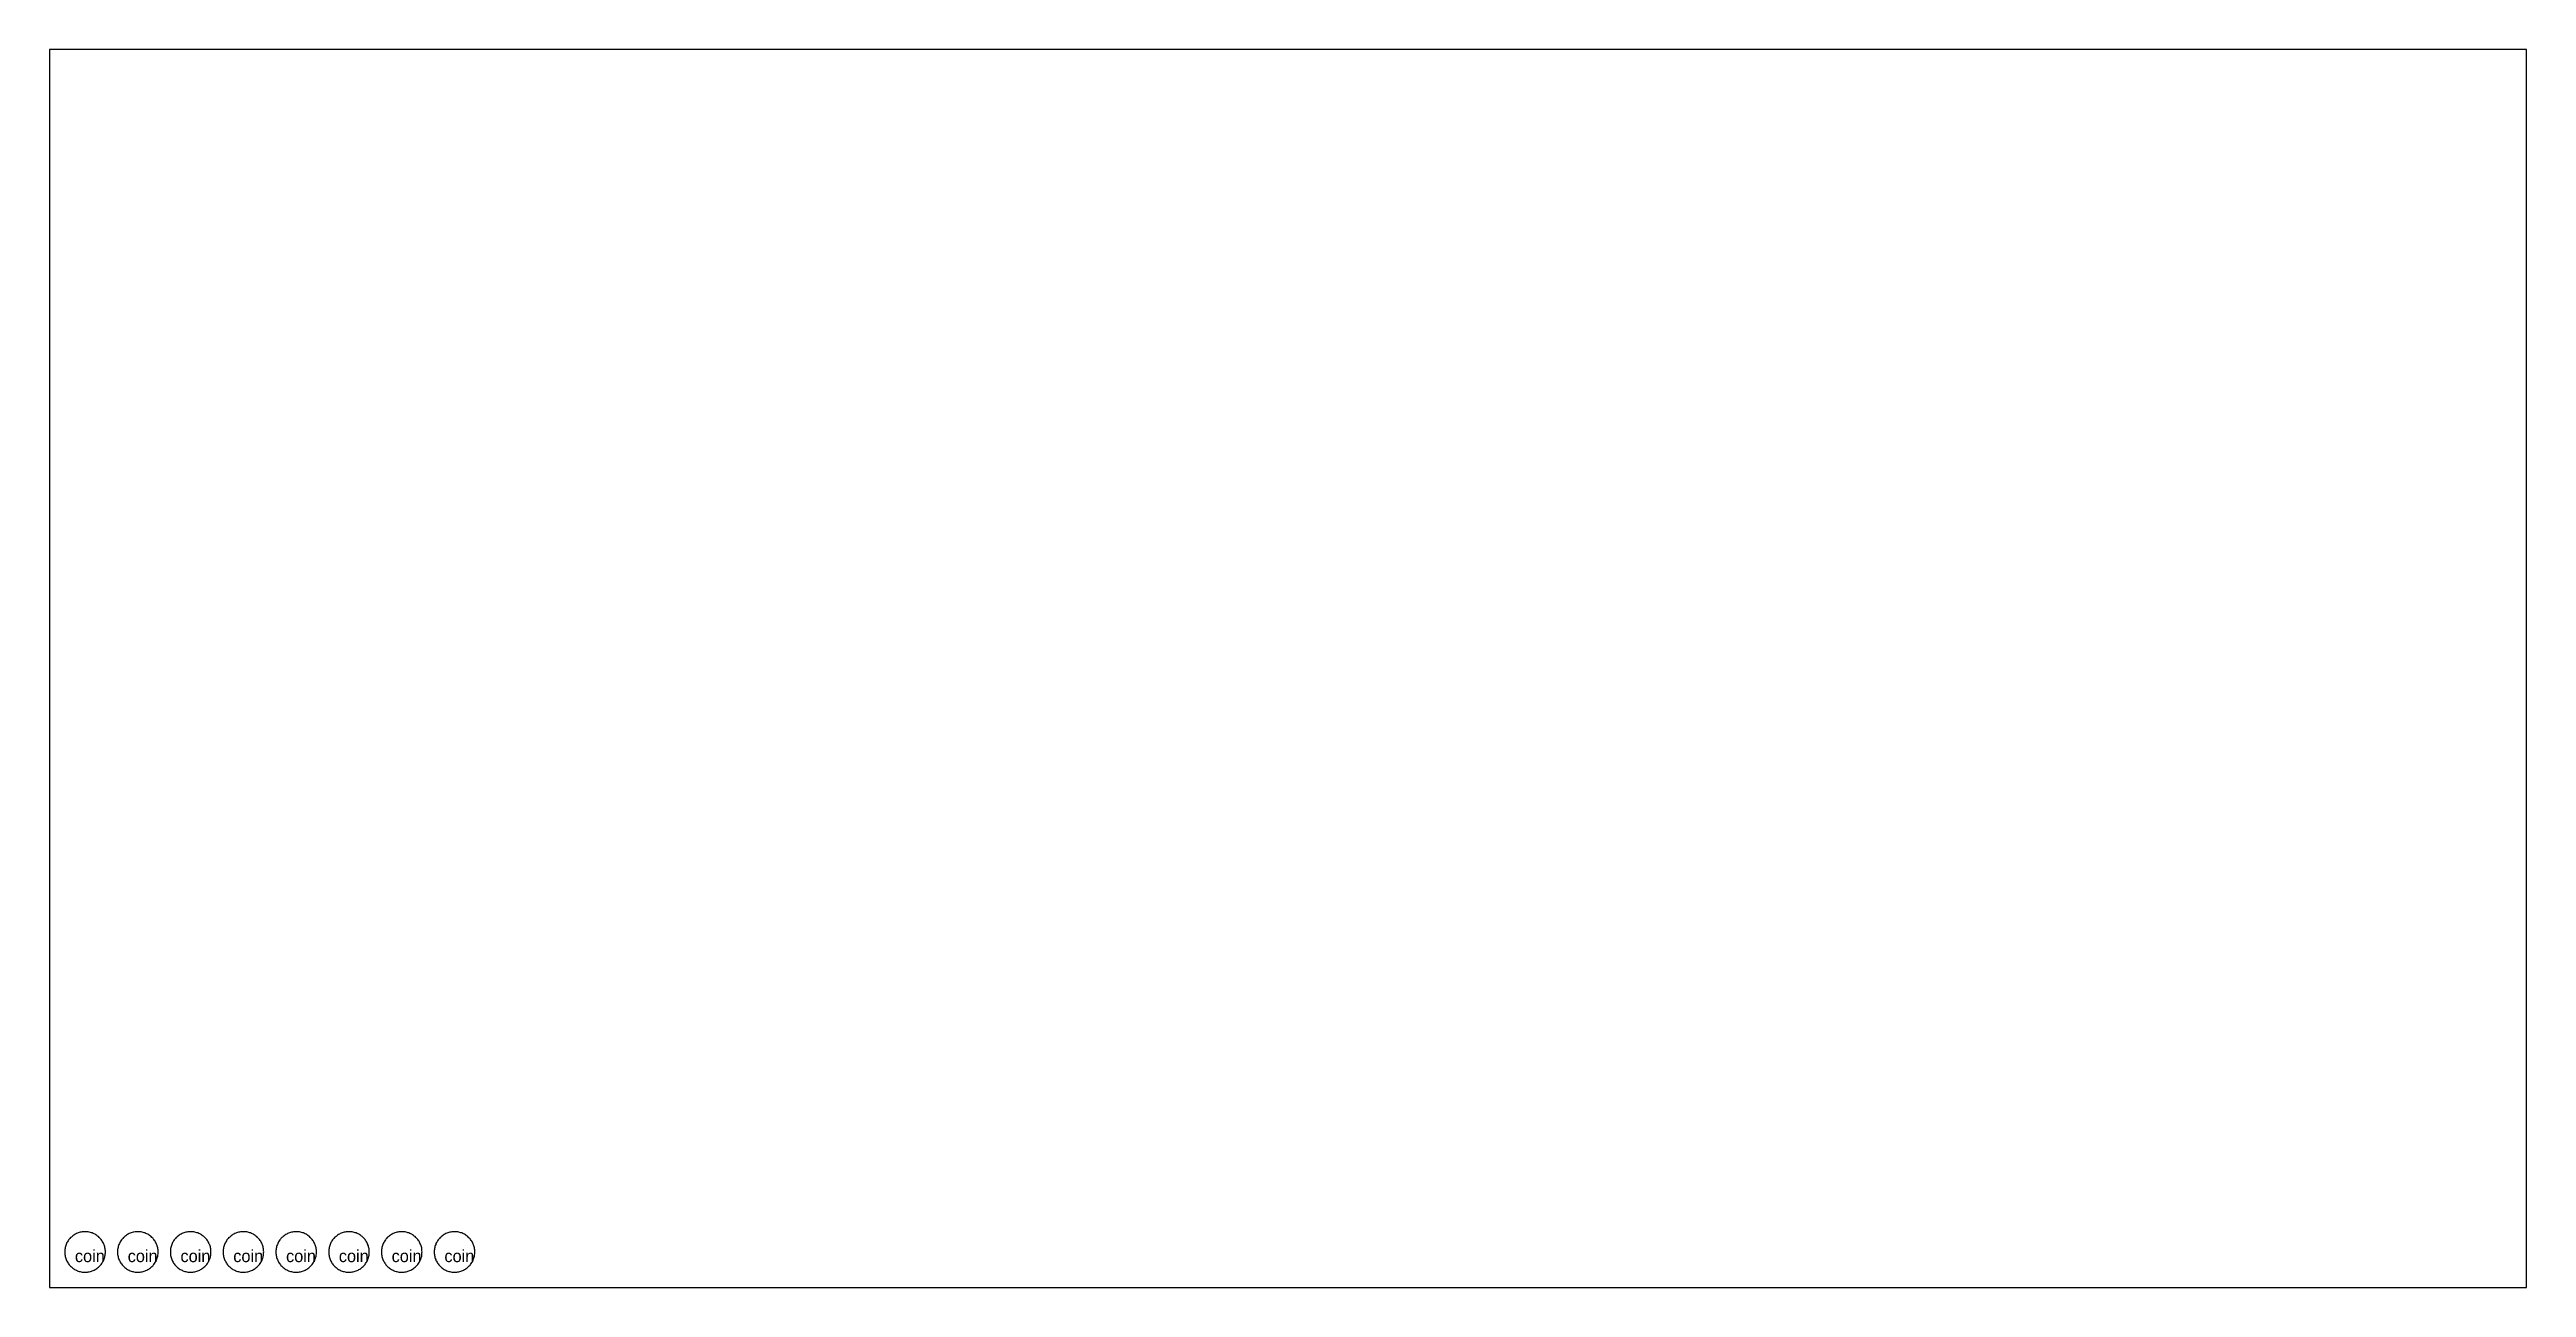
# Model space of a CAD drawing. Header units: millimetres. Extents: x 0 to 2440, y 0 to 1220.
import ezdxf

# ---------------------------------------------------------------- set-up
doc = ezdxf.new("R2010")
doc.units = ezdxf.units.MM
doc.layers.add('CUT_OUTSIDE', color=1, linetype='Continuous')

msp = doc.modelspace()

# ---------------------------------------------------------------- linework, layer by layer
at = {"layer": 'CUT_OUTSIDE'}
for points in [[(55, 35), (55, 36), (54.9, 37), (54.8, 38), (54.6, 39), (54.4, 40), (54.1, 40.9), (53.8, 41.9), (53.4, 42.8), (53, 43.7), (52.5, 44.6), (52, 45.5), (51.5, 46.3), (50.9, 47.2), (50.2, 47.9), (49.6, 48.7), (48.9, 49.4), (48.1, 50.1), (47.4, 50.7), (46.5, 51.3), (45.7, 51.9), (44.8, 52.4), (44, 52.9), (43.1, 53.3), (42.1, 53.7), (41.2, 54), (40.2, 54.3), (39.2, 54.5), (38.2, 54.7), (37.3, 54.9), (36.2, 55), (35.2, 55), (34.2, 55), (33.2, 54.9), (32.2, 54.8), (31.2, 54.6), (30.3, 54.4), (29.3, 54.2), (28.3, 53.9), (27.4, 53.5), (26.5, 53.1), (25.6, 52.6), (24.7, 52.1), (23.9, 51.6), (23, 51), (22.2, 50.4), (21.5, 49.7), (20.8, 49.1), (20.1, 48.3), (19.4, 47.6), (18.8, 46.8), (18.2, 45.9), (17.7, 45.1), (17.2, 44.2), (16.8, 43.3), (16.4, 42.4), (16.1, 41.4), (15.8, 40.5), (15.5, 39.5), (15.3, 38.5), (15.2, 37.5), (15.1, 36.5), (15, 35.5), (15, 34.5), (15.1, 33.5), (15.2, 32.5), (15.3, 31.5), (15.5, 30.5), (15.8, 29.5), (16.1, 28.6), (16.4, 27.6), (16.8, 26.7), (17.2, 25.8), (17.7, 24.9), (18.2, 24.1), (18.8, 23.2), (19.4, 22.4), (20.1, 21.7), (20.8, 20.9), (21.5, 20.2), (22.2, 19.6), (23, 19), (23.9, 18.4), (24.7, 17.8), (25.6, 17.4), (26.5, 16.9), (27.4, 16.5), (28.3, 16.1), (29.3, 15.8), (30.3, 15.6), (31.2, 15.4), (32.2, 15.2), (33.2, 15.1), (34.2, 15), (35.2, 15), (36.2, 15), (37.3, 15.1), (38.2, 15.3), (39.2, 15.5), (40.2, 15.7), (41.2, 16), (42.1, 16.3), (43.1, 16.7), (44, 17.1), (44.8, 17.6), (45.7, 18.1), (46.5, 18.7), (47.4, 19.3), (48.1, 19.9), (48.9, 20.6), (49.6, 21.3), (50.2, 22.1), (50.9, 22.8), (51.5, 23.7), (52, 24.5), (52.5, 25.4), (53, 26.3), (53.4, 27.2), (53.8, 28.1), (54.1, 29.1), (54.4, 30), (54.6, 31), (54.8, 32), (54.9, 33), (55, 34), (55, 35)], [(107, 35), (107, 36), (106.9, 37), (106.8, 38), (106.6, 39), (106.4, 40), (106.1, 40.9), (105.8, 41.9), (105.4, 42.8), (105, 43.7), (104.5, 44.6), (104, 45.5), (103.5, 46.3), (102.9, 47.2), (102.2, 47.9), (101.6, 48.7), (100.9, 49.4), (100.1, 50.1), (99.3, 50.7), (98.5, 51.3), (97.7, 51.9), (96.8, 52.4), (96, 52.9), (95, 53.3), (94.1, 53.7), (93.2, 54), (92.2, 54.3), (91.2, 54.5), (90.2, 54.7), (89.2, 54.9), (88.2, 55), (87.2, 55), (86.2, 55), (85.2, 54.9), (84.2, 54.8), (83.2, 54.6), (82.3, 54.4), (81.3, 54.2), (80.3, 53.9), (79.4, 53.5), (78.5, 53.1), (77.6, 52.6), (76.7, 52.1), (75.8, 51.6), (75, 51), (74.2, 50.4), (73.5, 49.7), (72.8, 49.1), (72.1, 48.3), (71.4, 47.6), (70.8, 46.8), (70.2, 45.9), (69.7, 45.1), (69.2, 44.2), (68.8, 43.3), (68.4, 42.4), (68, 41.4), (67.7, 40.5), (67.5, 39.5), (67.3, 38.5), (67.1, 37.5), (67, 36.5), (67, 35.5), (67, 34.5), (67, 33.5), (67.1, 32.5), (67.3, 31.5), (67.5, 30.5), (67.7, 29.5), (68, 28.6), (68.4, 27.6), (68.8, 26.7), (69.2, 25.8), (69.7, 24.9), (70.2, 24.1), (70.8, 23.2), (71.4, 22.4), (72.1, 21.7), (72.8, 20.9), (73.5, 20.2), (74.2, 19.6), (75, 19), (75.8, 18.4), (76.7, 17.8), (77.6, 17.4), (78.5, 16.9), (79.4, 16.5), (80.3, 16.1), (81.3, 15.8), (82.3, 15.6), (83.2, 15.4), (84.2, 15.2), (85.2, 15.1), (86.2, 15), (87.2, 15), (88.2, 15), (89.2, 15.1), (90.2, 15.3), (91.2, 15.5), (92.2, 15.7), (93.2, 16), (94.1, 16.3), (95, 16.7), (96, 17.1), (96.8, 17.6), (97.7, 18.1), (98.5, 18.7), (99.3, 19.3), (100.1, 19.9), (100.9, 20.6), (101.6, 21.3), (102.2, 22.1), (102.9, 22.8), (103.5, 23.7), (104, 24.5), (104.5, 25.4), (105, 26.3), (105.4, 27.2), (105.8, 28.1), (106.1, 29.1), (106.4, 30), (106.6, 31), (106.8, 32), (106.9, 33), (107, 34), (107, 35)], [(159, 35), (159, 36), (158.9, 37), (158.8, 38), (158.6, 39), (158.4, 40), (158.1, 40.9), (157.8, 41.9), (157.4, 42.8), (157, 43.7), (156.5, 44.6), (156, 45.5), (155.5, 46.3), (154.9, 47.2), (154.2, 47.9), (153.6, 48.7), (152.9, 49.4), (152.1, 50.1), (151.3, 50.7), (150.5, 51.3), (149.7, 51.9), (148.8, 52.4), (147.9, 52.9), (147, 53.3), (146.1, 53.7), (145.2, 54), (144.2, 54.3), (143.2, 54.5), (142.2, 54.7), (141.2, 54.9), (140.2, 55), (139.2, 55), (138.2, 55), (137.2, 54.9), (136.2, 54.8), (135.2, 54.6), (134.3, 54.4), (133.3, 54.2), (132.3, 53.9), (131.4, 53.5), (130.5, 53.1), (129.6, 52.6), (128.7, 52.1), (127.8, 51.6), (127, 51), (126.2, 50.4), (125.5, 49.7), (124.8, 49.1), (124.1, 48.3), (123.4, 47.6), (122.8, 46.8), (122.2, 45.9), (121.7, 45.1), (121.2, 44.2), (120.8, 43.3), (120.4, 42.4), (120, 41.4), (119.7, 40.5), (119.5, 39.5), (119.3, 38.5), (119.1, 37.5), (119, 36.5), (119, 35.5), (119, 34.5), (119, 33.5), (119.1, 32.5), (119.3, 31.5), (119.5, 30.5), (119.7, 29.5), (120, 28.6), (120.4, 27.6), (120.8, 26.7), (121.2, 25.8), (121.7, 24.9), (122.2, 24.1), (122.8, 23.2), (123.4, 22.4), (124.1, 21.7), (124.8, 20.9), (125.5, 20.2), (126.2, 19.6), (127, 19), (127.8, 18.4), (128.7, 17.8), (129.6, 17.4), (130.5, 16.9), (131.4, 16.5), (132.3, 16.1), (133.3, 15.8), (134.3, 15.6), (135.2, 15.4), (136.2, 15.2), (137.2, 15.1), (138.2, 15), (139.2, 15), (140.2, 15), (141.2, 15.1), (142.2, 15.3), (143.2, 15.5), (144.2, 15.7), (145.2, 16), (146.1, 16.3), (147, 16.7), (147.9, 17.1), (148.8, 17.6), (149.7, 18.1), (150.5, 18.7), (151.3, 19.3), (152.1, 19.9), (152.9, 20.6), (153.6, 21.3), (154.2, 22.1), (154.9, 22.8), (155.5, 23.7), (156, 24.5), (156.5, 25.4), (157, 26.3), (157.4, 27.2), (157.8, 28.1), (158.1, 29.1), (158.4, 30), (158.6, 31), (158.8, 32), (158.9, 33), (159, 34), (159, 35)], [(211, 35), (210.9, 36), (210.9, 37), (210.7, 38), (210.6, 39), (210.3, 40), (210.1, 40.9), (209.7, 41.9), (209.4, 42.8), (209, 43.7), (208.5, 44.6), (208, 45.5), (207.4, 46.3), (206.9, 47.2), (206.2, 47.9), (205.6, 48.7), (204.8, 49.4), (204.1, 50.1), (203.3, 50.7), (202.5, 51.3), (201.7, 51.9), (200.8, 52.4), (199.9, 52.9), (199, 53.3), (198.1, 53.7), (197.2, 54), (196.2, 54.3), (195.2, 54.5), (194.2, 54.7), (193.2, 54.9), (192.2, 55), (191.2, 55), (190.2, 55), (189.2, 54.9), (188.2, 54.8), (187.2, 54.6), (186.2, 54.4), (185.3, 54.2), (184.3, 53.9), (183.4, 53.5), (182.5, 53.1), (181.6, 52.6), (180.7, 52.1), (179.8, 51.6), (179, 51), (178.2, 50.4), (177.5, 49.7), (176.7, 49.1), (176.1, 48.3), (175.4, 47.6), (174.8, 46.8), (174.2, 45.9), (173.7, 45.1), (173.2, 44.2), (172.8, 43.3), (172.4, 42.4), (172, 41.4), (171.7, 40.5), (171.5, 39.5), (171.3, 38.5), (171.1, 37.5), (171, 36.5), (171, 35.5), (171, 34.5), (171, 33.5), (171.1, 32.5), (171.3, 31.5), (171.5, 30.5), (171.7, 29.5), (172, 28.6), (172.4, 27.6), (172.8, 26.7), (173.2, 25.8), (173.7, 24.9), (174.2, 24.1), (174.8, 23.2), (175.4, 22.4), (176.1, 21.7), (176.7, 20.9), (177.5, 20.2), (178.2, 19.6), (179, 19), (179.8, 18.4), (180.7, 17.8), (181.6, 17.4), (182.5, 16.9), (183.4, 16.5), (184.3, 16.1), (185.3, 15.8), (186.2, 15.6), (187.2, 15.4), (188.2, 15.2), (189.2, 15.1), (190.2, 15), (191.2, 15), (192.2, 15), (193.2, 15.1), (194.2, 15.3), (195.2, 15.5), (196.2, 15.7), (197.2, 16), (198.1, 16.3), (199, 16.7), (199.9, 17.1), (200.8, 17.6), (201.7, 18.1), (202.5, 18.7), (203.3, 19.3), (204.1, 19.9), (204.8, 20.6), (205.6, 21.3), (206.2, 22.1), (206.9, 22.8), (207.4, 23.7), (208, 24.5), (208.5, 25.4), (209, 26.3), (209.4, 27.2), (209.7, 28.1), (210.1, 29.1), (210.3, 30), (210.6, 31), (210.7, 32), (210.9, 33), (210.9, 34), (211, 35)], [(263, 35), (262.9, 36), (262.9, 37), (262.7, 38), (262.6, 39), (262.3, 40), (262.1, 40.9), (261.7, 41.9), (261.4, 42.8), (261, 43.7), (260.5, 44.6), (260, 45.5), (259.4, 46.3), (258.8, 47.2), (258.2, 47.9), (257.5, 48.7), (256.8, 49.4), (256.1, 50.1), (255.3, 50.7), (254.5, 51.3), (253.7, 51.9), (252.8, 52.4), (251.9, 52.9), (251, 53.3), (250.1, 53.7), (249.1, 54), (248.2, 54.3), (247.2, 54.5), (246.2, 54.7), (245.2, 54.9), (244.2, 55), (243.2, 55), (242.2, 55), (241.2, 54.9), (240.2, 54.8), (239.2, 54.6), (238.2, 54.4), (237.3, 54.2), (236.3, 53.9), (235.4, 53.5), (234.5, 53.1), (233.6, 52.6), (232.7, 52.1), (231.8, 51.6), (231, 51), (230.2, 50.4), (229.5, 49.7), (228.7, 49.1), (228, 48.3), (227.4, 47.6), (226.8, 46.8), (226.2, 45.9), (225.7, 45.1), (225.2, 44.2), (224.8, 43.3), (224.4, 42.4), (224, 41.4), (223.7, 40.5), (223.5, 39.5), (223.3, 38.5), (223.1, 37.5), (223, 36.5), (223, 35.5), (223, 34.5), (223, 33.5), (223.1, 32.5), (223.3, 31.5), (223.5, 30.5), (223.7, 29.5), (224, 28.6), (224.4, 27.6), (224.8, 26.7), (225.2, 25.8), (225.7, 24.9), (226.2, 24.1), (226.8, 23.2), (227.4, 22.4), (228, 21.7), (228.7, 20.9), (229.5, 20.2), (230.2, 19.6), (231, 19), (231.8, 18.4), (232.7, 17.8), (233.6, 17.4), (234.5, 16.9), (235.4, 16.5), (236.3, 16.1), (237.3, 15.8), (238.2, 15.6), (239.2, 15.4), (240.2, 15.2), (241.2, 15.1), (242.2, 15), (243.2, 15), (244.2, 15), (245.2, 15.1), (246.2, 15.3), (247.2, 15.5), (248.2, 15.7), (249.1, 16), (250.1, 16.3), (251, 16.7), (251.9, 17.1), (252.8, 17.6), (253.7, 18.1), (254.5, 18.7), (255.3, 19.3), (256.1, 19.9), (256.8, 20.6), (257.5, 21.3), (258.2, 22.1), (258.8, 22.8), (259.4, 23.7), (260, 24.5), (260.5, 25.4), (261, 26.3), (261.4, 27.2), (261.7, 28.1), (262.1, 29.1), (262.3, 30), (262.6, 31), (262.7, 32), (262.9, 33), (262.9, 34), (263, 35)], [(315, 35), (314.9, 36), (314.9, 37), (314.7, 38), (314.6, 39), (314.3, 40), (314.1, 40.9), (313.7, 41.9), (313.4, 42.8), (313, 43.7), (312.5, 44.6), (312, 45.5), (311.4, 46.3), (310.8, 47.2), (310.2, 47.9), (309.5, 48.7), (308.8, 49.4), (308.1, 50.1), (307.3, 50.7), (306.5, 51.3), (305.7, 51.9), (304.8, 52.4), (303.9, 52.9), (303, 53.3), (302.1, 53.7), (301.1, 54), (300.2, 54.3), (299.2, 54.5), (298.2, 54.7), (297.2, 54.9), (296.2, 55), (295.2, 55), (294.2, 55), (293.2, 54.9), (292.2, 54.8), (291.2, 54.6), (290.2, 54.4), (289.3, 54.2), (288.3, 53.9), (287.4, 53.5), (286.4, 53.1), (285.5, 52.6), (284.7, 52.1), (283.8, 51.6), (283, 51), (282.2, 50.4), (281.5, 49.7), (280.7, 49.1), (280, 48.3), (279.4, 47.6), (278.8, 46.8), (278.2, 45.9), (277.7, 45.1), (277.2, 44.2), (276.8, 43.3), (276.4, 42.4), (276, 41.4), (275.7, 40.5), (275.5, 39.5), (275.3, 38.5), (275.1, 37.5), (275, 36.5), (275, 35.5), (275, 34.5), (275, 33.5), (275.1, 32.5), (275.3, 31.5), (275.5, 30.5), (275.7, 29.5), (276, 28.6), (276.4, 27.6), (276.8, 26.7), (277.2, 25.8), (277.7, 24.9), (278.2, 24.1), (278.8, 23.2), (279.4, 22.4), (280, 21.7), (280.7, 20.9), (281.5, 20.2), (282.2, 19.6), (283, 19), (283.8, 18.4), (284.7, 17.8), (285.5, 17.4), (286.4, 16.9), (287.4, 16.5), (288.3, 16.1), (289.3, 15.8), (290.2, 15.6), (291.2, 15.4), (292.2, 15.2), (293.2, 15.1), (294.2, 15), (295.2, 15), (296.2, 15), (297.2, 15.1), (298.2, 15.3), (299.2, 15.5), (300.2, 15.7), (301.1, 16), (302.1, 16.3), (303, 16.7), (303.9, 17.1), (304.8, 17.6), (305.7, 18.1), (306.5, 18.7), (307.3, 19.3), (308.1, 19.9), (308.8, 20.6), (309.5, 21.3), (310.2, 22.1), (310.8, 22.8), (311.4, 23.7), (312, 24.5), (312.5, 25.4), (313, 26.3), (313.4, 27.2), (313.7, 28.1), (314.1, 29.1), (314.3, 30), (314.6, 31), (314.7, 32), (314.9, 33), (314.9, 34), (315, 35)], [(367, 35), (366.9, 36), (366.9, 37), (366.7, 38), (366.6, 39), (366.3, 40), (366.1, 40.9), (365.7, 41.9), (365.4, 42.8), (364.9, 43.7), (364.5, 44.6), (364, 45.5), (363.4, 46.3), (362.8, 47.2), (362.2, 47.9), (361.5, 48.7), (360.8, 49.4), (360.1, 50.1), (359.3, 50.7), (358.5, 51.3), (357.7, 51.9), (356.8, 52.4), (355.9, 52.9), (355, 53.3), (354.1, 53.7), (353.1, 54), (352.2, 54.3), (351.2, 54.5), (350.2, 54.7), (349.2, 54.9), (348.2, 55), (347.2, 55), (346.2, 55), (345.2, 54.9), (344.2, 54.8), (343.2, 54.6), (342.2, 54.4), (341.3, 54.2), (340.3, 53.9), (339.4, 53.5), (338.4, 53.1), (337.5, 52.6), (336.7, 52.1), (335.8, 51.6), (335, 51), (334.2, 50.4), (333.4, 49.7), (332.7, 49.1), (332, 48.3), (331.4, 47.6), (330.8, 46.8), (330.2, 45.9), (329.7, 45.1), (329.2, 44.2), (328.8, 43.3), (328.4, 42.4), (328, 41.4), (327.7, 40.5), (327.5, 39.5), (327.3, 38.5), (327.1, 37.5), (327, 36.5), (327, 35.5), (327, 34.5), (327, 33.5), (327.1, 32.5), (327.3, 31.5), (327.5, 30.5), (327.7, 29.5), (328, 28.6), (328.4, 27.6), (328.8, 26.7), (329.2, 25.8), (329.7, 24.9), (330.2, 24.1), (330.8, 23.2), (331.4, 22.4), (332, 21.7), (332.7, 20.9), (333.4, 20.2), (334.2, 19.6), (335, 19), (335.8, 18.4), (336.7, 17.8), (337.5, 17.4), (338.4, 16.9), (339.4, 16.5), (340.3, 16.1), (341.3, 15.8), (342.2, 15.6), (343.2, 15.4), (344.2, 15.2), (345.2, 15.1), (346.2, 15), (347.2, 15), (348.2, 15), (349.2, 15.1), (350.2, 15.3), (351.2, 15.5), (352.2, 15.7), (353.1, 16), (354.1, 16.3), (355, 16.7), (355.9, 17.1), (356.8, 17.6), (357.7, 18.1), (358.5, 18.7), (359.3, 19.3), (360.1, 19.9), (360.8, 20.6), (361.5, 21.3), (362.2, 22.1), (362.8, 22.8), (363.4, 23.7), (364, 24.5), (364.5, 25.4), (364.9, 26.3), (365.4, 27.2), (365.7, 28.1), (366.1, 29.1), (366.3, 30), (366.6, 31), (366.7, 32), (366.9, 33), (366.9, 34), (367, 35)], [(418.9, 35), (418.9, 36), (418.8, 37), (418.7, 38), (418.5, 39), (418.3, 40), (418, 40.9), (417.7, 41.9), (417.4, 42.8), (416.9, 43.7), (416.5, 44.6), (416, 45.5), (415.4, 46.3), (414.8, 47.2), (414.2, 47.9), (413.5, 48.7), (412.8, 49.4), (412.1, 50.1), (411.3, 50.7), (410.5, 51.3), (409.7, 51.9), (408.8, 52.4), (407.9, 52.9), (407, 53.3), (406.1, 53.7), (405.1, 54), (404.2, 54.3), (403.2, 54.5), (402.2, 54.7), (401.2, 54.9), (400.2, 55), (399.2, 55), (398.2, 55), (397.2, 54.9), (396.2, 54.8), (395.2, 54.6), (394.2, 54.4), (393.2, 54.2), (392.3, 53.9), (391.4, 53.5), (390.4, 53.1), (389.5, 52.6), (388.7, 52.1), (387.8, 51.6), (387, 51), (386.2, 50.4), (385.4, 49.7), (384.7, 49.1), (384, 48.3), (383.4, 47.6), (382.8, 46.8), (382.2, 45.9), (381.7, 45.1), (381.2, 44.2), (380.7, 43.3), (380.4, 42.4), (380, 41.4), (379.7, 40.5), (379.5, 39.5), (379.3, 38.5), (379.1, 37.5), (379, 36.5), (379, 35.5), (379, 34.5), (379, 33.5), (379.1, 32.5), (379.3, 31.5), (379.5, 30.5), (379.7, 29.5), (380, 28.6), (380.4, 27.6), (380.7, 26.7), (381.2, 25.8), (381.7, 24.9), (382.2, 24.1), (382.8, 23.2), (383.4, 22.4), (384, 21.7), (384.7, 20.9), (385.4, 20.2), (386.2, 19.6), (387, 19), (387.8, 18.4), (388.7, 17.8), (389.5, 17.4), (390.4, 16.9), (391.4, 16.5), (392.3, 16.1), (393.2, 15.8), (394.2, 15.6), (395.2, 15.4), (396.2, 15.2), (397.2, 15.1), (398.2, 15), (399.2, 15), (400.2, 15), (401.2, 15.1), (402.2, 15.3), (403.2, 15.5), (404.2, 15.7), (405.1, 16), (406.1, 16.3), (407, 16.7), (407.9, 17.1), (408.8, 17.6), (409.7, 18.1), (410.5, 18.7), (411.3, 19.3), (412.1, 19.9), (412.8, 20.6), (413.5, 21.3), (414.2, 22.1), (414.8, 22.8), (415.4, 23.7), (416, 24.5), (416.5, 25.4), (416.9, 26.3), (417.4, 27.2), (417.7, 28.1), (418, 29.1), (418.3, 30), (418.5, 31), (418.7, 32), (418.8, 33), (418.9, 34), (418.9, 35)]]:
    msp.add_lwpolyline(points, close=True, dxfattribs=at)
at = {"layer": 'SHEET_EDGE'}
msp.add_lwpolyline([(0, 0), (2440, 0), (2440, 1220), (0, 1220)], close=True, dxfattribs=at)

# ---------------------------------------------------------------- texts
at = {"layer": 'NOTES'}
for p in [(25, 25), (77, 25), (129, 25), (181, 25), (233, 25), (285, 25), (337, 25), (389, 25)]:
    msp.add_text('coin', height=12, dxfattribs=at).set_placement(p)

doc.saveas('drawing.dxf')
